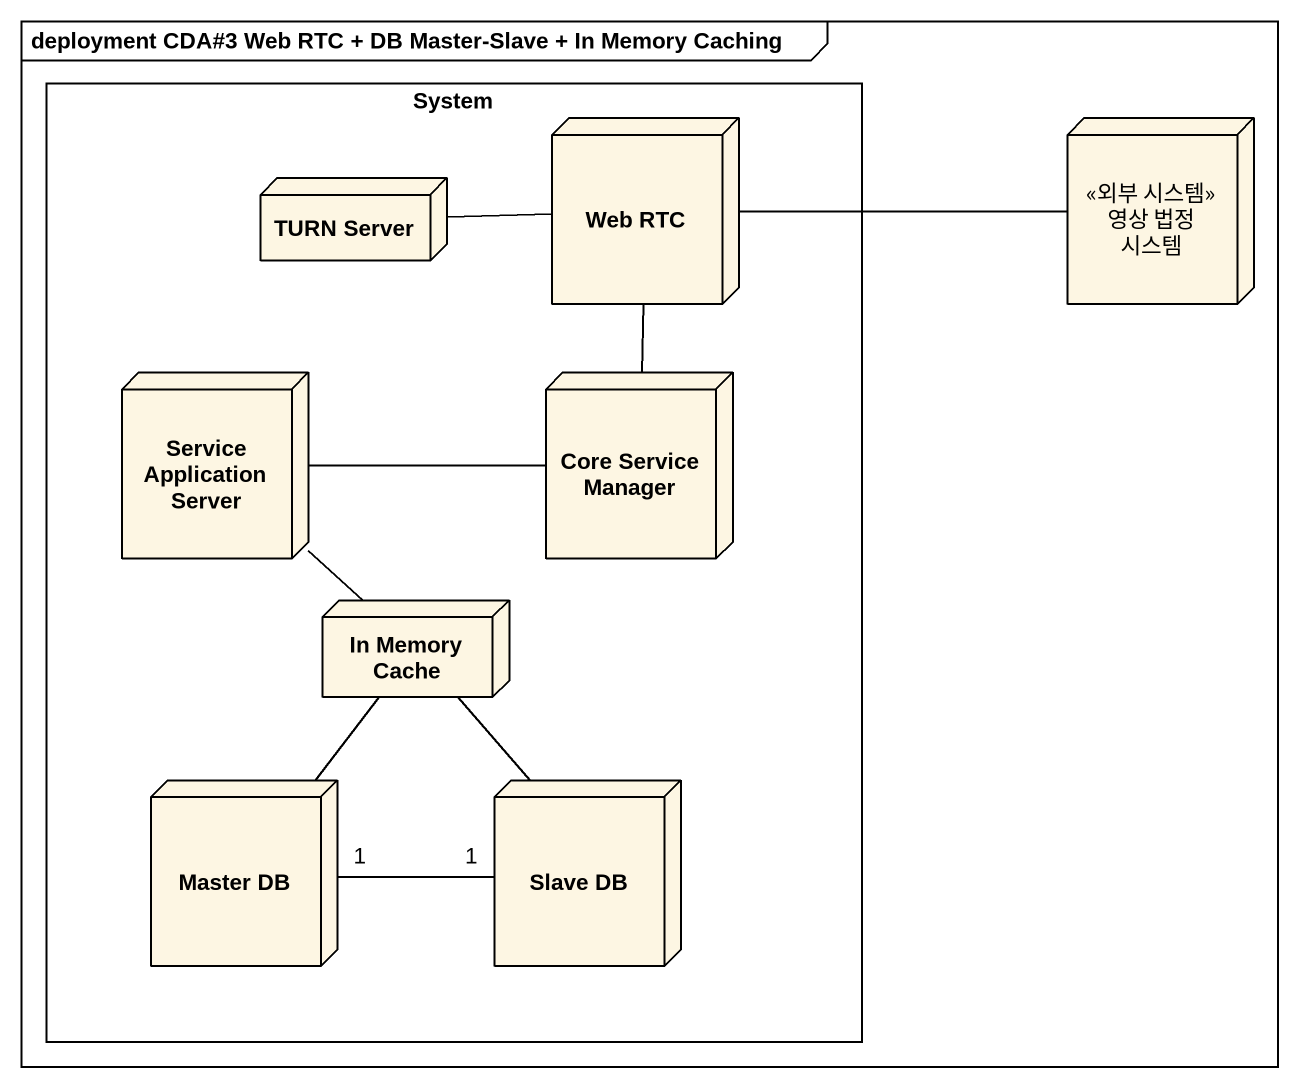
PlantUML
@startuml
mainframe deployment CDA#3 Web RTC + DB Master-Slave + In Memory Caching
rectangle System {
  node "TURN Server" as TURN_Server
  node "Web RTC" as Web_RTC
  node "Service Application Server" as Service_Application_Server
  node "Core Service Manager" as Core_Service_Manager
  node "In Memory Cache" as In_Memory_Cache
  node "Master DB" as Master_DB
  node "Slave DB" as Slave_DB
}
node "<<외부 시스템>> 영상 법정 시스템" as 외부_시스템_영상_법정_시스템
TURN_Server -right- Web_RTC
Web_RTC -right- 외부_시스템_영상_법정_시스템
Web_RTC -- Core_Service_Manager
Service_Application_Server -- In_Memory_Cache
Core_Service_Manager -left- Service_Application_Server
In_Memory_Cache -- Master_DB
Slave_DB -up- In_Memory_Cache
Slave_DB "1" -left- "1" Master_DB
@enduml
